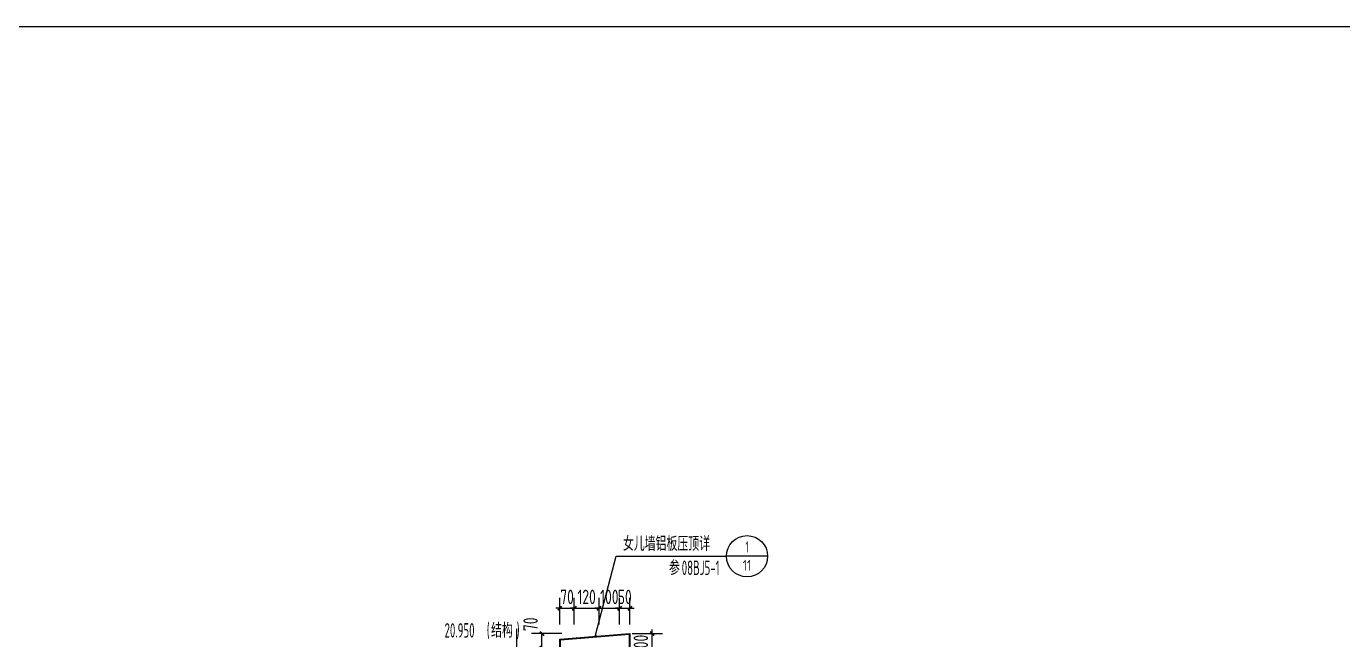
# Model space of a CAD drawing. Extents: x 198753 to 882193, y -399300 to 132460.
# Drawn here: x 434058 to 440441, y 21021 to 23991 of the extents above; entities that cross this region are included whole.
import ezdxf
from ezdxf.enums import TextEntityAlignment as Align

# ---------------------------------------------------------------- set-up
doc = ezdxf.new("R2010")
doc.units = 0
doc.header["$LTSCALE"] = 1000
doc.header["$MEASUREMENT"] = 0
doc.linetypes.add('DOTE', pattern=[2.42, 2, -0.2, 0.02, -0.2])
for name, color, linetype in [('01-标注_尺寸', 124, 'Continuous'), ('01-标注_符号', 200, 'Continuous'), ('02-TEXT_标注', 130, 'Continuous'), ('A_AXIS-轴线', 36, 'DOTE'), ('D_铝板', 181, 'Continuous')]:
    doc.layers.add(name, color=color, linetype=linetype)
doc.layers.add('04-不打印_辅助线', color=165, linetype='Continuous', plot=False)
doc.styles.add('_TCH_DIM', font='ROS1', dxfattribs={"width": 0.8, "bigfont": 'JD'})
doc.styles.add('_TCH_DIM_T3', font='ROS1', dxfattribs={"width": 0.8, "bigfont": 'JD'})
doc.dimstyles.new('_TCH_ARCH&&20', dxfattribs={"dimtxt": 70, "dimasz": 20, "dimexe": 50, "dimexo": 60, "dimgap": 20, "dimtad": 1, "dimdec": 0, "dimzin": 0, "dimdsep": 46, "dimtxsty": '_TCH_DIM_T3', "dimblk": 'ARCHTICK', "dimcen": 0.09, "dimclrt": 4, "dimazin": 2, "dimtfac": 1, "dimtdec": 0, "dimtix": 1, "dimtmove": 2, "dimatfit": 3, "dimfxl": 0, "dimtolj": 1, "dimtzin": 0, "dimarcsym": 0})

# ---------------------------------------------------------------- blocks, each defined once
blk = doc.blocks.new('_ArchTick')
at = {"color": 0, "linetype": 'ByBlock', "const_width": 0.4}
blk.add_lwpolyline([(-0.5, -0.5), (0.5, 0.5)], dxfattribs=at)
blk = doc.blocks.new('*D1456')
at = {"layer": '01-标注_尺寸', "color": 0, "lineweight": -2, "transparency": 16777216}
for p, q in [((436655, 21050), (436508, 21050)), ((436558, 20980), (436558, 21050)), ((436655, 20980), (436508, 20980))]:
    blk.add_line(p, q, dxfattribs=at)
at = {"layer": 'Defpoints', "color": 0, "transparency": 16777216}
for p in [(436558, 21050), (436715, 21050), (436715, 20980)]:
    blk.add_point(p, dxfattribs=at)
at = {"layer": '01-标注_尺寸', "color": 0, "lineweight": -2, "transparency": 16777216, "xscale": 20, "yscale": 20, "zscale": 20}
for p, rotation in [((436558, 21050), 90), ((436558, 20980), 270)]:
    blk.add_blockref('_ArchTick', p, dxfattribs=dict(at, rotation=rotation))
at = {"layer": '01-标注_尺寸', "color": 4, "transparency": 16777216, "insert": (436503, 21095.4), "char_height": 70, "attachment_point": 5, "rotation": 90, "style": '_TCH_DIM_T3'}
blk.add_mtext('\\A1;70', dxfattribs=at)
blk = doc.blocks.new('*D1459')
at = {"layer": '01-标注_尺寸', "color": 0, "lineweight": -2, "transparency": 16777216}
for p, q in [((436645, 21095), (436645, 21222.9)), ((436715, 21095), (436715, 21222.9)), ((436645, 21172.9), (436625, 21172.9)), ((436645, 21172.9), (436715, 21172.9)), ((436715, 21172.9), (436735, 21172.9))]:
    blk.add_line(p, q, dxfattribs=at)
at = {"layer": 'Defpoints', "color": 0, "transparency": 16777216}
for p in [(436715, 21172.9), (436645, 21035), (436715, 21035)]:
    blk.add_point(p, dxfattribs=at)
at = {"layer": '01-标注_尺寸', "color": 0, "lineweight": -2, "transparency": 16777216, "xscale": 20, "yscale": 20, "zscale": 20}
blk.add_blockref('_ArchTick', (436645, 21172.9), dxfattribs=at)
at = {"layer": '01-标注_尺寸', "color": 0, "lineweight": -2, "transparency": 16777216, "xscale": 20, "yscale": 20, "zscale": 20, "rotation": 180}
blk.add_blockref('_ArchTick', (436715, 21172.9), dxfattribs=at)
at = {"layer": '01-标注_尺寸', "color": 4, "transparency": 16777216, "insert": (436680, 21227.9), "char_height": 70, "attachment_point": 5, "style": '_TCH_DIM_T3'}
blk.add_mtext('\\A1;70', dxfattribs=at)
blk = doc.blocks.new('*D1460')
at = {"layer": '01-标注_尺寸', "color": 0, "lineweight": -2, "transparency": 16777216}
for p, q in [((436715, 21095), (436715, 21222.9)), ((436835, 21095), (436835, 21222.9)), ((436715, 21172.9), (436695, 21172.9)), ((436715, 21172.9), (436835, 21172.9)), ((436835, 21172.9), (436855, 21172.9))]:
    blk.add_line(p, q, dxfattribs=at)
at = {"layer": 'Defpoints', "color": 0, "transparency": 16777216}
for p in [(436835, 21172.9), (436715, 21035), (436835, 21035)]:
    blk.add_point(p, dxfattribs=at)
at = {"layer": '01-标注_尺寸', "color": 0, "lineweight": -2, "transparency": 16777216, "xscale": 20, "yscale": 20, "zscale": 20}
blk.add_blockref('_ArchTick', (436715, 21172.9), dxfattribs=at)
at = {"layer": '01-标注_尺寸', "color": 0, "lineweight": -2, "transparency": 16777216, "xscale": 20, "yscale": 20, "zscale": 20, "rotation": 180}
blk.add_blockref('_ArchTick', (436835, 21172.9), dxfattribs=at)
at = {"layer": '01-标注_尺寸', "color": 4, "transparency": 16777216, "insert": (436775, 21227.9), "char_height": 70, "attachment_point": 5, "style": '_TCH_DIM_T3'}
blk.add_mtext('\\A1;120', dxfattribs=at)
blk = doc.blocks.new('*D1461')
at = {"layer": '01-标注_尺寸', "color": 0, "lineweight": -2, "transparency": 16777216}
for p, q in [((436835, 21095), (436835, 21222.9)), ((436935, 21095), (436935, 21222.9)), ((436835, 21172.9), (436815, 21172.9)), ((436835, 21172.9), (436935, 21172.9)), ((436935, 21172.9), (436955, 21172.9))]:
    blk.add_line(p, q, dxfattribs=at)
at = {"layer": 'Defpoints', "color": 0, "transparency": 16777216}
for p in [(436935, 21172.9), (436835, 21035), (436935, 21035)]:
    blk.add_point(p, dxfattribs=at)
at = {"layer": '01-标注_尺寸', "color": 0, "lineweight": -2, "transparency": 16777216, "xscale": 20, "yscale": 20, "zscale": 20}
blk.add_blockref('_ArchTick', (436835, 21172.9), dxfattribs=at)
at = {"layer": '01-标注_尺寸', "color": 0, "lineweight": -2, "transparency": 16777216, "xscale": 20, "yscale": 20, "zscale": 20, "rotation": 180}
blk.add_blockref('_ArchTick', (436935, 21172.9), dxfattribs=at)
at = {"layer": '01-标注_尺寸', "color": 4, "transparency": 16777216, "insert": (436885, 21227.9), "char_height": 70, "attachment_point": 5, "style": '_TCH_DIM_T3'}
blk.add_mtext('\\A1;100', dxfattribs=at)
blk = doc.blocks.new('*D1462')
at = {"layer": '01-标注_尺寸', "color": 0, "lineweight": -2, "transparency": 16777216}
for p, q in [((436935, 21095), (436935, 21222.9)), ((436985, 21095), (436985, 21222.9)), ((436935, 21172.9), (436915, 21172.9)), ((436935, 21172.9), (436985, 21172.9)), ((436985, 21172.9), (437005, 21172.9))]:
    blk.add_line(p, q, dxfattribs=at)
at = {"layer": 'Defpoints', "color": 0, "transparency": 16777216}
for p in [(436985, 21172.9), (436935, 21035), (436985, 21035)]:
    blk.add_point(p, dxfattribs=at)
at = {"layer": '01-标注_尺寸', "color": 0, "lineweight": -2, "transparency": 16777216, "xscale": 20, "yscale": 20, "zscale": 20}
blk.add_blockref('_ArchTick', (436935, 21172.9), dxfattribs=at)
at = {"layer": '01-标注_尺寸', "color": 0, "lineweight": -2, "transparency": 16777216, "xscale": 20, "yscale": 20, "zscale": 20, "rotation": 180}
blk.add_blockref('_ArchTick', (436985, 21172.9), dxfattribs=at)
at = {"layer": '01-标注_尺寸', "color": 4, "transparency": 16777216, "insert": (436960, 21227.9), "char_height": 70, "attachment_point": 5, "style": '_TCH_DIM_T3'}
blk.add_mtext('\\A1;50', dxfattribs=at)
blk = doc.blocks.new('*D1496')
at = {"layer": '01-标注_尺寸', "color": 0, "lineweight": -2, "transparency": 16777216}
for p, q in [((437092.9, 21050), (437092.9, 21070)), ((436995, 21050), (437142.9, 21050)), ((437092.9, 20950), (437092.9, 21050)), ((436995, 20950), (437142.9, 20950)), ((437092.9, 20950), (437092.9, 20930))]:
    blk.add_line(p, q, dxfattribs=at)
at = {"layer": 'Defpoints', "color": 0, "transparency": 16777216}
for p in [(436935, 21050), (437092.9, 21050), (436935, 20950)]:
    blk.add_point(p, dxfattribs=at)
at = {"layer": '01-标注_尺寸', "color": 0, "lineweight": -2, "transparency": 16777216, "xscale": 20, "yscale": 20, "zscale": 20}
for p, rotation in [((437092.9, 21050), 270), ((437092.9, 20950), 90)]:
    blk.add_blockref('_ArchTick', p, dxfattribs=dict(at, rotation=rotation))
at = {"layer": '01-标注_尺寸', "color": 4, "transparency": 16777216, "insert": (437037.9, 21000), "char_height": 70, "attachment_point": 5, "rotation": 90, "style": '_TCH_DIM_T3'}
blk.add_mtext('\\A1;100', dxfattribs=at)

msp = doc.modelspace()

# ---------------------------------------------------------------- linework, layer by layer
at = {"layer": '01-标注_符号'}
for p, q in [((436818.3, 21042), (436918.1, 21425)), ((436918.1, 21425), (437452.7, 21425)), ((437652.7, 21425), (437452.7, 21425))]:
    msp.add_line(p, q, dxfattribs=at)
for centre, radius in [((437552.7, 21425), 100), ((436817.7, 21039.5), 2.65)]:
    msp.add_circle(centre, radius, dxfattribs=at)
at = {"layer": '04-不打印_辅助线', "color": 1}
msp.add_lwpolyline([(430841.5, 23991.3), (449807, 23991.3), (449807, 8765), (430841.5, 8765)], close=True, dxfattribs=at)
at = {"layer": 'A_AXIS-轴线', "ltscale": 0.4}
msp.add_line((436435, 21073.2), (436435, 11021.5), dxfattribs=at)
at = {"layer": 'D_铝板'}
for points in [[(436685, 20920), (436655, 20920), (436655, 20900), (436645, 20900), (436645, 21023.6), (436985, 21050), (436985, 20900), (436975, 20900), (436975, 20920), (436945, 20920)], [(436685, 20923), (436652, 20923), (436652, 20903), (436648, 20903), (436648, 21020.9), (436982, 21046.8), (436982, 20903), (436978, 20903), (436978, 20923), (436945, 20923)]]:
    msp.add_lwpolyline(points, dxfattribs=at)

# ---------------------------------------------------------------- texts
at = {"layer": '02-TEXT_标注', "style": '_TCH_DIM'}
for s, height, width, p in [('女儿墙铝板压顶详', 69.46, 0.8, (436951.1, 21450.8)), ('参', 69.5, 0.8, (437174, 21334)), ('08BJ5-1', 70, 0.64, (437236.1, 21334)), ('20.950', 70, 0.64, (436086.1, 21031)), ('(', 70, 0.64, (436290.7, 21031)), ('结构', 69.46, 0.8, (436311.6, 21031)), (')', 70, 0.64, (436435.8, 21031))]:
    msp.add_text(s, height=height, dxfattribs=dict(at, width=width)).set_placement(p)
for s, height, p, p2 in [('1', 54.1, (437545.5, 21443.2), (437559.9, 21443.2)), ('11', 51.26, (437532.2, 21355.1), (437573.2, 21355.1))]:
    msp.add_text(s, height=height, dxfattribs=at).set_placement(p, p2, align=Align.FIT)

# ---------------------------------------------------------------- dimensions: what is measured, and where the dimension line sits
at = {"layer": '01-标注_尺寸'}
for p1, p2, distance, picture, middle in [((436645, 21035), (436715, 21035), 137.9, '*D1459', (436680, 21227.9)), ((436715, 21035), (436835, 21035), 137.9, '*D1460', (436775, 21227.9)), ((436835, 21035), (436935, 21035), 137.9, '*D1461', (436885, 21227.9)), ((436935, 21035), (436985, 21035), 137.9, '*D1462', (436960, 21227.9)), ((436935, 20950), (436935, 21050), -157.9, '*D1496', (437037.9, 21000))]:
    dim = msp.add_aligned_dim(p1=p1, p2=p2, distance=distance, dimstyle='_TCH_ARCH&&20', dxfattribs=at)
    dim.commit()
    dim.dimension.update_dxf_attribs({"geometry": picture, "text_midpoint": middle})
dim = msp.add_linear_dim(base=(436558, 21050), p1=(436715, 20980), p2=(436715, 21050), angle=90, dimstyle='_TCH_ARCH&&20', dxfattribs=at)
dim.commit()
dim.dimension.update_dxf_attribs({"geometry": '*D1456', "text_midpoint": (436503, 21095.4), "dimtype": 161})

doc.saveas('drawing.dxf')
